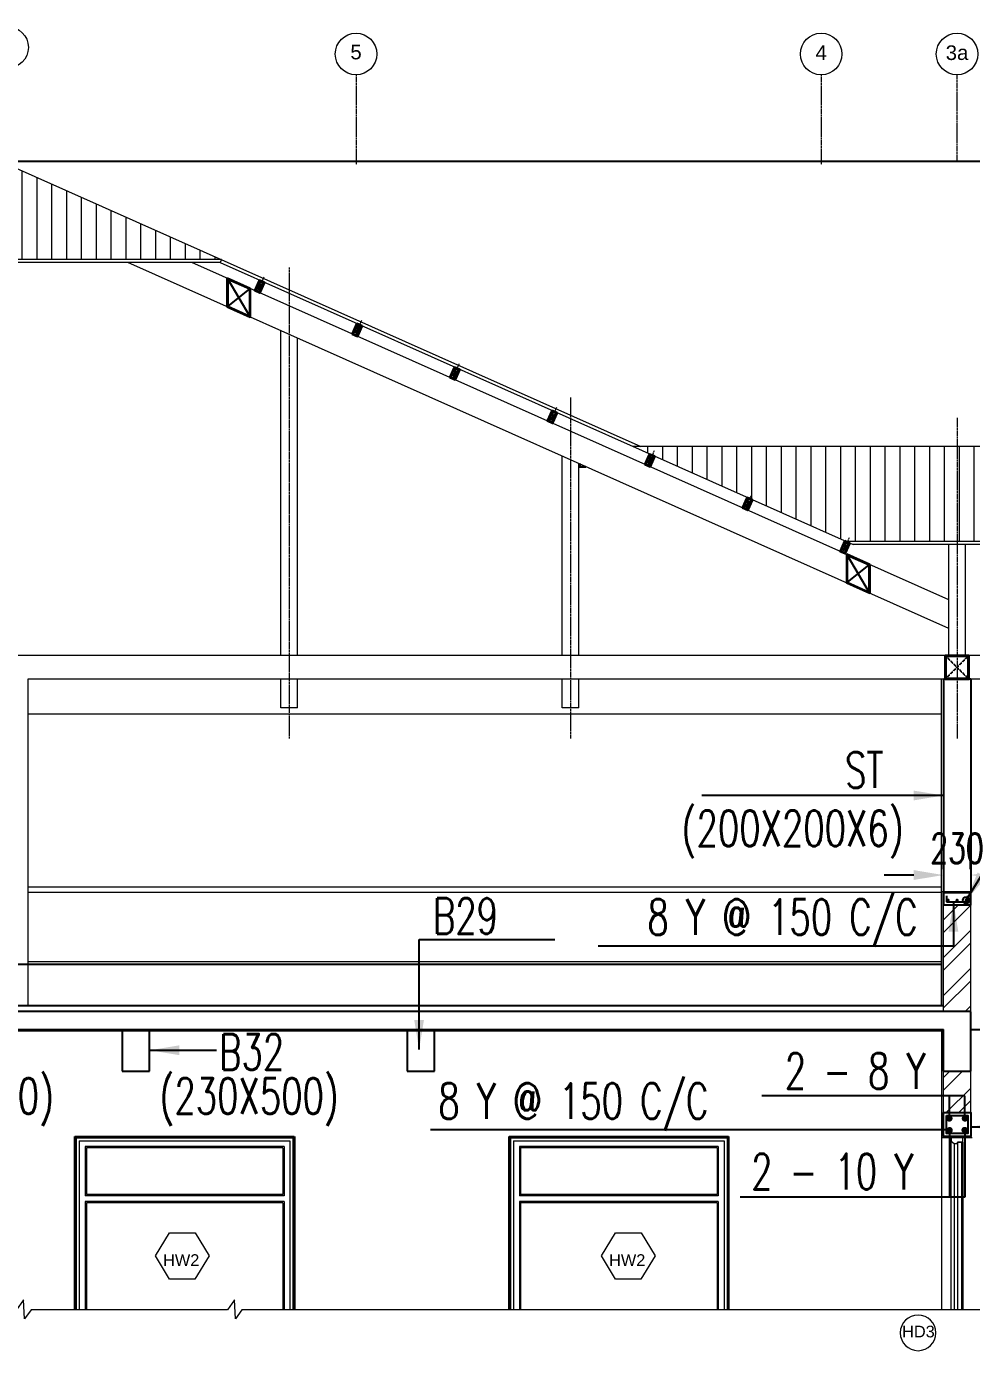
# Model space of a CAD drawing. Header units: millimetres. Extents: x 2659630 to 6742168, y -2425387 to -732288.
# Drawn here: x 3467925 to 3475887, y -1223598 to -1212390 of the extents above; entities that cross this region are included whole.
import ezdxf
from ezdxf.enums import TextEntityAlignment as Align

# ---------------------------------------------------------------- set-up
doc = ezdxf.new("R2010")
doc.units = ezdxf.units.MM
doc.header["$PDMODE"] = 35
doc.header["$PDSIZE"] = -25
doc.linetypes.add('Grid Line', pattern=[22.225, 12.7, -3.175, 3.175, -3.175])
doc.linetypes.add('Hidden', pattern=[7.14375, 4.7625, -2.38125])
for name, color, linetype in [('A-COLUMN', 12, 'Continuous'), ('A-LINE-1 HIDDEN', 1, 'Continuous'), ('A-MOULDING', 20, 'Continuous'), ('S-BEAM NO', 3, 'Continuous'), ('S-COLUMN NO', 2, 'Continuous'), ('S-CONCRET LINE', 4, 'Continuous'), ('S-DIM-1', 5, 'Continuous'), ('S-LEVEL SECTION', 3, 'Continuous'), ('S-REINFORCEMENT', 6, 'Continuous')]:
    doc.layers.add(name, color=color, linetype=linetype)
for name, color, linetype, lineweight in [('A-DETL-THIN', 151, 'Continuous', 18), ('A-DOOR', 31, 'Continuous', 18), ('A-DOOR-FRAM', 31, 'Continuous', 18), ('A-DOOR-IDEN', 31, 'Continuous', 9), ('A-FLOR-HRAL', 11, 'Continuous', 18), ('A-GLAZ-IDEN', 152, 'Continuous', 9), ('A-GRID-MODE', 80, 'Continuous', 0), ('A-hatch', 253, 'Continuous', 0), ('A-PLASTER', 50, 'Continuous', 0), ('A-ROOF', 6, 'Continuous', 0), ('A-ROOF-PATT', 132, 'Continuous', 0), ('A-STAIRS', 31, 'Continuous', 18), ('A-WALL', 113, 'Continuous', 9), ('A-WALL-PATT', 111, 'Continuous', 0), ('elevation 02', 2, 'Continuous', 9), ('I-WALL', 2, 'Continuous', 18), ('S-GRID', 1, 'Continuous', 9), ('section-steel', 27, 'Continuous', 30)]:
    doc.layers.add(name, color=color, linetype=linetype, lineweight=lineweight)
doc.styles.add('Arial', font='arial.ttf', dxfattribs={"height": 123})
doc.styles.add('Arial_1', font='arial.ttf', dxfattribs={"height": 98.353293})
doc.styles.add('ROMANS', font='r.shx', dxfattribs={"width": 0.7})
doc.dimstyles.new('dim100', dxfattribs={"dimtxt": 250, "dimasz": 250, "dimexe": 200, "dimexo": 200, "dimgap": 100, "dimtad": 1, "dimdec": 0, "dimrnd": 1, "dimzin": 0, "dimdsep": 46, "dimtxsty": 'ROMANS', "dimcen": 0, "dimclrd": 5, "dimclre": 5, "dimclrt": 4, "dimadec": 0, "dimazin": 0, "dimtfac": 1, "dimtdec": 0, "dimtix": 1, "dimtofl": 0, "dimtmove": 2, "dimatfit": 3, "dimfxl": 1, "dimtolj": 1, "dimtzin": 0, "dimlwd": -1, "dimlwe": -1, "dimarcsym": 0})
doc.dimstyles.new('dim33.33', dxfattribs={"dimtxt": 250, "dimasz": 250, "dimexe": 200, "dimexo": 200, "dimgap": 100, "dimtad": 1, "dimdec": 0, "dimlfac": 0.333331, "dimzin": 0, "dimdsep": 46, "dimtxsty": 'ROMANS', "dimcen": 0, "dimclrd": 5, "dimclre": 5, "dimclrt": 4, "dimadec": 0, "dimazin": 0, "dimtfac": 1, "dimtdec": 0, "dimtix": 1, "dimtofl": 0, "dimtmove": 2, "dimatfit": 3, "dimfxl": 1, "dimtolj": 1, "dimtzin": 0, "dimlwd": -1, "dimlwe": -1, "dimarcsym": 0})

# ---------------------------------------------------------------- blocks, each defined once
blk = doc.blocks.new('M_Door Tag_Mahindra_2_0mm - M_Door Tag_Mahindra 2-1437518-GROUND FLOOR PLAN-01')
at = {"layer": 'A-DOOR-IDEN'}
blk.add_circle((0, 0), 3, dxfattribs=at)
blk = doc.blocks.new('Grid - M_Grid Head - Circle-24584-GROUND FLOOR PLAN-01')
at = {"layer": 'A-GRID-MODE'}
blk.add_circle((0, 0), 3.5, dxfattribs=at)
blk = doc.blocks.new('*D2216')
at = {"layer": 'Defpoints', "color": 0, "ltscale": 1200}
for p in [(3475881, -1219686), (3475881, -1219786), (3476466, -1219786)]:
    blk.add_point(p, dxfattribs=at)
at = {"layer": 'S-COLUMN NO', "color": 5, "ltscale": 1200}
for p, q in [((3476466, -1219436), (3476466, -1219186)), ((3476081, -1219686), (3476666, -1219686)), ((3476081, -1219786), (3476666, -1219786)), ((3476466, -1220036), (3476466, -1220286))]:
    blk.add_line(p, q, dxfattribs=at)
for points in [[(3476424, -1219436), (3476508, -1219436), (3476466, -1219686)], [(3476508, -1220036), (3476424, -1220036), (3476466, -1219786)]]:
    blk.add_solid(points, dxfattribs=at)
at = {"layer": 'S-COLUMN NO', "color": 4, "ltscale": 1200, "insert": (3476241, -1219736), "char_height": 250, "attachment_point": 5, "rotation": 90, "style": 'ROMANS'}
blk.add_mtext('\\A1;100', dxfattribs=at)
blk = doc.blocks.new('*D2217')
at = {"layer": 'Defpoints', "color": 0, "ltscale": 1200}
for p in [(3475881, -1219536), (3475651, -1219686), (3475881, -1219686)]:
    blk.add_point(p, dxfattribs=at)
at = {"layer": 'S-COLUMN NO', "color": 5, "ltscale": 1200}
for p, q in [((3475651, -1219486), (3475651, -1219336)), ((3475881, -1219486), (3475881, -1219336)), ((3475401, -1219536), (3475151, -1219536)), ((3476131, -1219536), (3476381, -1219536))]:
    blk.add_line(p, q, dxfattribs=at)
for points in [[(3475401, -1219577), (3475401, -1219494), (3475651, -1219536)], [(3476131, -1219494), (3476131, -1219577), (3475881, -1219536)]]:
    blk.add_solid(points, dxfattribs=at)
at = {"layer": 'S-COLUMN NO', "color": 4, "ltscale": 1200, "insert": (3475766, -1219311), "char_height": 250, "attachment_point": 5, "style": 'ROMANS'}
blk.add_mtext('\\A1;230', dxfattribs=at)

msp = doc.modelspace()

# ---------------------------------------------------------------- hatches: boundary and pattern name
at = {"layer": 'A-hatch', "lineweight": -3}
h = msp.add_hatch(color=256, dxfattribs=at)
h.dxf.hatch_style = 1
h.paths.add_polyline_path([(3469616.028, -1214510.178), (3469809.769, -1214596.437), (3469809.769, -1214837.257), (3469616.028, -1214750.997)])
h.paths.add_polyline_path([(3469620.167, -1214748.461), (3469806.079, -1214831.235), (3469805.631, -1214598.973), (3469619.718, -1214516.199)], flags=16)
h = msp.add_hatch(color=256, dxfattribs=at)
h.dxf.hatch_style = 1
h.paths.add_polyline_path([(3469886.421, -1214525.479), (3469930.285, -1214545.009), (3469891.238, -1214632.709), (3469847.374, -1214613.179)])
h.paths.add_polyline_path([(3469852.655, -1214611.152), (3469889.211, -1214627.428), (3469925.004, -1214547.036), (3469888.448, -1214530.76)], flags=16)
h = msp.add_hatch(color=256, dxfattribs=at)
h.dxf.hatch_style = 1
h.paths.add_polyline_path([(3470708.612, -1214891.542), (3470752.476, -1214911.072), (3470713.429, -1214998.772), (3470669.565, -1214979.242)])
h.paths.add_polyline_path([(3470674.846, -1214977.215), (3470711.402, -1214993.491), (3470747.195, -1214913.099), (3470710.639, -1214896.823)], flags=16)
h = msp.add_hatch(color=256, dxfattribs=at)
h.dxf.hatch_style = 1
h.paths.add_polyline_path([(3471530.803, -1215257.605), (3471574.667, -1215277.135), (3471535.62, -1215364.835), (3471491.756, -1215345.305)])
h.paths.add_polyline_path([(3471497.037, -1215343.278), (3471533.593, -1215359.554), (3471569.386, -1215279.162), (3471532.83, -1215262.886)], flags=16)
h = msp.add_hatch(color=256, dxfattribs=at)
h.dxf.hatch_style = 1
h.paths.add_polyline_path([(3472352.994, -1215623.668), (3472396.858, -1215643.198), (3472357.811, -1215730.898), (3472313.947, -1215711.368)])
h.paths.add_polyline_path([(3472319.228, -1215709.341), (3472355.784, -1215725.617), (3472391.577, -1215645.225), (3472355.021, -1215628.949)], flags=16)
h = msp.add_hatch(color=256, dxfattribs=at)
h.dxf.hatch_style = 1
h.paths.add_polyline_path([(3473175.185, -1215989.731), (3473219.049, -1216009.26), (3473180.002, -1216096.961), (3473136.138, -1216077.431)])
h.paths.add_polyline_path([(3473141.419, -1216075.404), (3473177.975, -1216091.68), (3473213.768, -1216011.288), (3473177.212, -1215995.012)], flags=16)
h = msp.add_hatch(color=256, dxfattribs=at)
h.dxf.hatch_style = 1
h.paths.add_polyline_path([(3473997.376, -1216355.794), (3474041.24, -1216375.323), (3474002.193, -1216463.024), (3473958.329, -1216443.494)])
h.paths.add_polyline_path([(3473963.61, -1216441.467), (3474000.166, -1216457.743), (3474035.959, -1216377.351), (3473999.403, -1216361.075)], flags=16)
h = msp.add_hatch(color=256, dxfattribs=at)
h.dxf.hatch_style = 1
h.paths.add_polyline_path([(3474819.567, -1216721.857), (3474863.431, -1216741.386), (3474824.384, -1216829.087), (3474780.52, -1216809.557)])
h.paths.add_polyline_path([(3474785.801, -1216807.53), (3474822.357, -1216823.806), (3474858.15, -1216743.414), (3474821.594, -1216727.138)], flags=16)
h = msp.add_hatch(color=256, dxfattribs=at)
h.dxf.hatch_style = 1
h.paths.add_polyline_path([(3474836.539, -1216834.499), (3475030.28, -1216920.758), (3475030.28, -1217161.578), (3474836.539, -1217075.319)])
h.paths.add_polyline_path([(3474840.678, -1217072.783), (3475026.59, -1217155.556), (3475026.142, -1216923.294), (3474840.229, -1216840.52)], flags=16)
h = msp.add_hatch(color=256, dxfattribs=at)
h.dxf.hatch_style = 1
h.paths.add_polyline_path([(3475860.201, -1217692.398), (3475672.201, -1217692.398), (3475672.202, -1217880.398), (3475860.202, -1217880.398)], flags=16)
h.paths.add_polyline_path([(3475866.201, -1217686.398), (3475666.201, -1217686.398), (3475666.202, -1217886.398), (3475866.202, -1217886.398)])
at = {"layer": 'A-ROOF-PATT', "lineweight": 18}
h = msp.add_hatch(dxfattribs=at)
h.set_pattern_fill('ANSI31', color=256, scale=1000, angle=45, style=0)
h.set_pattern_definition([(90, (3274638.1, -1240572.43), (-125, 0), [])])
h.paths.add_polyline_path([(3459822.205, -1213525.913), (3457966.399, -1214352.171), (3469566.005, -1214352.171), (3467710.197, -1213525.912)])
h = msp.add_hatch(dxfattribs=at)
h.set_pattern_fill('ANSI31', color=256, scale=1000, angle=45, style=0)
h.set_pattern_definition([(90, (3284661.43, -1242968.69), (-125, 0), [])])
h.paths.add_polyline_path([(3477831.202, -1215926.142), (3473032.362, -1215926.142), (3474832.372, -1216727.558), (3479631.212, -1216727.558)])
at = {"layer": 'A-WALL-PATT'}
h = msp.add_hatch(dxfattribs=at)
h.set_pattern_fill('ANSI32', color=256, scale=600, angle=180, style=0)
h.set_pattern_definition([(225, (3645120.98, -1059458.87), (159.09903, -159.09903), []), (225, (3645014.91, -1059458.87), (159.09903, -159.09903), [])])
h.paths.add_polyline_path([(3475651.202, -1220686.48), (3475881.202, -1220686.48), (3475881.202, -1219786.478), (3475651.202, -1219786.478)])
h = msp.add_hatch(dxfattribs=at)
h.set_pattern_fill('ANSI32', color=256, scale=600, angle=180, style=0)
h.set_pattern_definition([(225, (3645861.64, -1059728.23), (159.09903, -159.09903), []), (225, (3645755.58, -1059728.23), (159.09903, -159.09903), [])])
h.paths.add_polyline_path([(3475651.202, -1221536.37), (3475881.202, -1221536.37), (3475881.202, -1221186.478), (3475651.202, -1221186.478)])

# ---------------------------------------------------------------- linework, layer by layer
at = {"layer": 'A-COLUMN', "color": 1}
for p, q in [((3469619.718, -1214516.199), (3469806.079, -1214831.235)), ((3469620.167, -1214748.461), (3469805.631, -1214598.973)), ((3474840.229, -1216840.52), (3475026.59, -1217155.556)), ((3474840.678, -1217072.783), (3475026.142, -1216923.294))]:
    msp.add_line(p, q, dxfattribs=at)
for points in [[(3469925.004, -1214547.036), (3469852.655, -1214611.152)], [(3469888.448, -1214530.76), (3469889.211, -1214627.428)], [(3470747.195, -1214913.099), (3470674.846, -1214977.215)], [(3470710.639, -1214896.823), (3470711.402, -1214993.491)], [(3471532.83, -1215262.886), (3471533.593, -1215359.554)], [(3471569.386, -1215279.162), (3471497.037, -1215343.278)], [(3472391.577, -1215645.225), (3472319.228, -1215709.341)], [(3472355.021, -1215628.949), (3472355.784, -1215725.617)], [(3473213.768, -1216011.288), (3473141.419, -1216075.404)], [(3473177.212, -1215995.012), (3473177.975, -1216091.68)], [(3474035.959, -1216377.351), (3473963.61, -1216441.467)], [(3473999.403, -1216361.075), (3474000.166, -1216457.743)], [(3474858.15, -1216743.414), (3474785.801, -1216807.53)], [(3474821.594, -1216727.138), (3474822.357, -1216823.806)]]:
    msp.add_lwpolyline(points, dxfattribs=at)
at = {"layer": 'A-DETL-THIN'}
msp.add_line((3475639.202, -1223196.933), (3475639.202, -1221748.37), dxfattribs=at)
at = {"layer": 'A-DOOR'}
for p, q in [((3468368.202, -1221773.371), (3470144.202, -1221773.371)), ((3470094.202, -1221823.371), (3468418.202, -1221823.371)), ((3470084.202, -1221833.371), (3468428.202, -1221833.371)), ((3472028.202, -1221773.371), (3473804.202, -1221773.371)), ((3473754.202, -1221823.371), (3472078.202, -1221823.371)), ((3473744.202, -1221833.371), (3472088.202, -1221833.371)), ((3475771.202, -1221786.37), (3475771.203, -1223196.933)), ((3475806.202, -1221786.37), (3475771.202, -1221786.37)), ((3475806.203, -1223196.933), (3475806.202, -1221786.37)), ((3470094.202, -1222236.348), (3468418.202, -1222236.348)), ((3470094.202, -1222286.348), (3468418.202, -1222286.348)), ((3470084.202, -1222226.348), (3468428.202, -1222226.348)), ((3470084.202, -1222296.348), (3468428.202, -1222296.348)), ((3473754.202, -1222236.348), (3472078.202, -1222236.348)), ((3473754.202, -1222286.348), (3472078.202, -1222286.348)), ((3473744.202, -1222226.348), (3472088.202, -1222226.348)), ((3473744.202, -1222296.348), (3472088.202, -1222296.348))]:
    msp.add_line(p, q, dxfattribs=at)
at = {"layer": 'A-DOOR-FRAM'}
for p, q in [((3475726.202, -1221748.37), (3475716.202, -1221748.37)), ((3475716.202, -1221748.37), (3475716.202, -1221776.37)), ((3475726.202, -1221736.37), (3475726.202, -1221748.37)), ((3475806.202, -1221748.37), (3475806.202, -1221736.37)), ((3475816.202, -1221748.37), (3475806.202, -1221748.37)), ((3475816.202, -1221786.37), (3475816.202, -1221748.37)), ((3468368.202, -1221773.371), (3468368.202, -1223196.933)), ((3468418.202, -1221823.371), (3468418.202, -1222236.348)), ((3468428.202, -1221833.371), (3468428.202, -1222226.348)), ((3470084.202, -1221833.371), (3470084.202, -1222226.348)), ((3470094.202, -1221823.371), (3470094.202, -1222236.348)), ((3470144.202, -1221773.371), (3470144.202, -1223196.933)), ((3472028.202, -1221773.371), (3472028.202, -1223196.933)), ((3472078.202, -1221823.371), (3472078.202, -1222236.348)), ((3472088.202, -1221833.371), (3472088.202, -1222226.348)), ((3473744.202, -1221833.371), (3473744.202, -1222226.348)), ((3473754.202, -1221823.371), (3473754.202, -1222236.348)), ((3473804.202, -1221773.371), (3473804.202, -1223196.933)), ((3475716.203, -1223196.933), (3475716.202, -1221776.37)), ((3475716.202, -1221776.37), (3475741.202, -1221796.37)), ((3475741.202, -1221796.37), (3475741.203, -1223196.933)), ((3475741.202, -1221796.37), (3475771.202, -1221796.37)), ((3475771.202, -1221786.37), (3475816.202, -1221786.37)), ((3475771.202, -1221796.37), (3475771.202, -1221786.37)), ((3475816.202, -1221786.37), (3475816.203, -1223196.933)), ((3468418.202, -1222286.348), (3468418.202, -1223196.933)), ((3468428.202, -1222296.348), (3468428.202, -1223196.933)), ((3470084.202, -1222296.348), (3470084.202, -1223196.933)), ((3470094.202, -1222286.348), (3470094.202, -1223196.933)), ((3472078.202, -1222286.348), (3472078.202, -1223196.933)), ((3472088.202, -1222296.348), (3472088.202, -1223196.933)), ((3473744.202, -1222296.348), (3473744.202, -1223196.933)), ((3473754.202, -1222286.348), (3473754.202, -1223196.933))]:
    msp.add_line(p, q, dxfattribs=at)
at = {"layer": 'A-FLOR-HRAL'}
for p, q in [((3475631.202, -1219636.478), (3467934.66, -1219636.478)), ((3475631.202, -1219681.478), (3467934.66, -1219681.478))]:
    msp.add_line(p, q, dxfattribs=at)
at = {"layer": 'A-GLAZ-IDEN'}
for points in [[(3469343.769, -1222939.044), (3469129.051, -1222939.044), (3469011.044, -1222744.153), (3469129.051, -1222549.262), (3469345.362, -1222549.262), (3469463.368, -1222744.153), (3469343.769, -1222939.044)], [(3473102.509, -1222939.044), (3472887.791, -1222939.044), (3472769.785, -1222744.153), (3472887.791, -1222549.262), (3473104.102, -1222549.262), (3473222.109, -1222744.153), (3473102.509, -1222939.044)]]:
    msp.add_lwpolyline(points, close=True, dxfattribs=at)
at = {"layer": 'A-LINE-1 HIDDEN', "linetype": 'Hidden', "ltscale": 0.5}
for p, q in [((3475672.201, -1217692.397), (3475860.202, -1217880.397)), ((3475672.202, -1217880.396), (3475860.201, -1217692.397))]:
    msp.add_line(p, q, dxfattribs=at)
at = {"layer": 'A-LINE-1 HIDDEN', "linetype": 'Hidden'}
for p, q in [((3475651.202, -1217886.396), (3475651.202, -1219674.478)), ((3475881.202, -1217886.396), (3475651.202, -1217886.396)), ((3475881.202, -1217886.396), (3475881.202, -1219674.478)), ((3451881.202, -1220286.482), (3475631.202, -1220286.48))]:
    msp.add_line(p, q, dxfattribs=at)
for points in [[(3476181.202, -1220994.168), (3476181.202, -1220840.326), (3475881.202, -1220840.326)], [(3468331.202, -1223196.933), (3468331.202, -1221736.371), (3470181.202, -1221736.371), (3470181.202, -1223196.933)], [(3471991.202, -1223196.933), (3471991.202, -1221736.371), (3473841.202, -1221736.371), (3473841.202, -1223196.933)]]:
    msp.add_lwpolyline(points, dxfattribs=at)
at = {"layer": 'A-MOULDING'}
msp.add_line((3475651.202, -1220636.478), (3451901.202, -1220636.478), dxfattribs=at)
at = {"layer": 'A-PLASTER'}
for p, q in [((3475639.202, -1220636.478), (3475639.202, -1219674.478)), ((3475639.202, -1219674.478), (3475893.202, -1219674.478)), ((3451893.202, -1220848.478), (3475639.202, -1220848.478)), ((3475639.202, -1221748.37), (3475639.202, -1220848.478)), ((3475893.202, -1221748.37), (3475639.202, -1221748.37))]:
    msp.add_line(p, q, dxfattribs=at)
at = {"layer": 'A-ROOF', "linetype": 'Continuous'}
for p, q in [((3467710.197, -1213525.912), (3473101.203, -1215926.142)), ((3469566.005, -1214352.171), (3457966.4, -1214352.171)), ((3469566.005, -1214352.171), (3469554.617, -1214377.75)), ((3469554.617, -1214377.75), (3457977.788, -1214377.75)), ((3469554.617, -1214377.75), (3474889.746, -1216753.103)), ((3477831.202, -1215926.142), (3473032.362, -1215926.142)), ((3479631.212, -1216727.558), (3474832.372, -1216727.558)), ((3479619.839, -1216753.103), (3474889.746, -1216753.103)), ((3475631.202, -1218179.49), (3467934.66, -1218179.49))]:
    msp.add_line(p, q, dxfattribs=at)
at = {"layer": 'A-STAIRS'}
msp.add_lwpolyline([(3481932.86, -1223196.933), (3469738.553, -1223196.933), (3469684.164, -1223272.835), (3469675.758, -1223114.307), (3469616.55, -1223196.933), (3467962.533, -1223196.933), (3467908.144, -1223272.835), (3467899.738, -1223114.307), (3467840.53, -1223196.933), (3466186.514, -1223196.933), (3466132.124, -1223272.835), (3466123.742, -1223114.752), (3466064.51, -1223196.933), (3448437.462, -1223196.933)], dxfattribs=at)
at = {"layer": 'A-WALL'}
for p, q in [((3480369.202, -1217686.393), (3451631.203, -1217686.397)), ((3480369.202, -1217886.388), (3467934.66, -1217886.39)), ((3467934.66, -1217886.39), (3467934.66, -1220636.478)), ((3475631.202, -1217886.389), (3475631.202, -1220636.478)), ((3475651.202, -1220686.48), (3475651.202, -1219786.478)), ((3475881.202, -1220686.478), (3475881.202, -1219786.478)), ((3475631.202, -1220266.469), (3467934.66, -1220266.474)), ((3475651.202, -1221536.37), (3475651.202, -1221186.478)), ((3475881.202, -1221536.37), (3475881.202, -1221186.478))]:
    msp.add_line(p, q, dxfattribs=at)
at = {"layer": 'elevation 02', "color": 2}
for p, q in [((3475696.202, -1217458.065), (3468777.701, -1214377.75)), ((3475696.202, -1217217.245), (3469318.592, -1214377.75)), ((3470066.355, -1217686.396), (3470066.355, -1214952.899)), ((3470206.355, -1217686.396), (3470206.355, -1215015.231)), ((3472438.051, -1217686.396), (3472438.051, -1216008.846)), ((3472578.051, -1217686.396), (3472578.051, -1216071.178)), ((3475696.202, -1217686.396), (3475696.202, -1216753.103)), ((3475836.202, -1217686.396), (3475836.202, -1216753.103)), ((3475696.202, -1217686.392), (3475696.202, -1217458.065)), ((3475836.202, -1217686.392), (3475836.202, -1217520.397)), ((3470066.355, -1218126.178), (3470066.355, -1217886.391)), ((3470206.355, -1218126.178), (3470206.355, -1217886.391)), ((3472438.051, -1218126.178), (3472438.051, -1217886.391)), ((3472578.051, -1218126.178), (3472578.051, -1217886.391)), ((3470206.355, -1218126.178), (3470066.355, -1218126.178)), ((3472578.051, -1218126.178), (3472438.051, -1218126.178))]:
    msp.add_line(p, q, dxfattribs=at)
at = {"layer": 'I-WALL'}
for p, q in [((3468343.202, -1221748.371), (3468343.202, -1223196.933)), ((3472003.202, -1221748.371), (3472003.202, -1223196.933))]:
    msp.add_line(p, q, dxfattribs=at)
for points in [[(3468343.202, -1221748.371), (3470169.202, -1221748.371), (3470169.202, -1223196.933)], [(3472003.202, -1221748.371), (3473829.202, -1221748.371), (3473829.202, -1223196.933)]]:
    msp.add_lwpolyline(points, dxfattribs=at)
at = {"layer": 'S-COLUMN NO', "ltscale": 1200}
msp.add_circle((3475843.561, -1219748.37), 27.53, dxfattribs=at)
at = {"layer": 'S-CONCRET LINE'}
for p, q in [((3475881.202, -1221186.478), (3475881.202, -1220686.478)), ((3468731.202, -1220836.395), (3468731.202, -1221186.398)), ((3468961.202, -1221186.398), (3468961.202, -1220836.395)), ((3471131.202, -1220836.395), (3471131.202, -1221186.398)), ((3471361.202, -1221186.398), (3471361.202, -1220836.395)), ((3475651.202, -1221186.478), (3475651.202, -1220836.478)), ((3468731.202, -1221186.398), (3468961.202, -1221186.398)), ((3471131.202, -1221186.398), (3471361.202, -1221186.398)), ((3475651.202, -1221186.478), (3475881.202, -1221186.478)), ((3475651.202, -1221186.478), (3475881.202, -1221186.478))]:
    msp.add_line(p, q, dxfattribs=at)
for points in [[(3475881.202, -1219686.478), (3475651.202, -1219686.478), (3475651.202, -1219786.478), (3475881.202, -1219786.478)], [(3475651.202, -1221536.37), (3475881.202, -1221536.37), (3475881.202, -1221736.37), (3475651.202, -1221736.37)]]:
    msp.add_lwpolyline(points, close=True, dxfattribs=at)
msp.add_lwpolyline([(3475881.202, -1220686.397), (3451881.202, -1220686.397), (3451881.202, -1220286.482), (3451397.74, -1220286.482, 0.985676403), (3451401.2, -1220526.449), (3451401.199, -1220751.44), (3451531.202, -1220751.441), (3451531.201, -1220946.415), (3451651.202, -1220946.415), (3451651.202, -1221186.478), (3451881.202, -1221186.478), (3451881.202, -1220836.397), (3475651.202, -1220836.397)], format="xyb", dxfattribs=at)
at = {"layer": 'S-DIM-1'}
for p, q in [((3475832.778, -1221394.16), (3474121.56, -1221394.16)), ((3475701.454, -1221585.813), (3475701.454, -1221394.16)), ((3475832.778, -1221585.813), (3475832.778, -1221394.16)), ((3475676.2, -1221680.273), (3471327.896, -1221680.273)), ((3475701.454, -1221686.927), (3475701.454, -1222247.664)), ((3475832.778, -1221686.927), (3475832.778, -1222247.664)), ((3475832.778, -1222247.664), (3473939.227, -1222247.664))]:
    msp.add_line(p, q, dxfattribs=at)
at = {"layer": 'S-GRID', "linetype": 'Grid Line'}
for p, q in [((3470701.202, -1212795.898), (3470701.202, -1213552.002)), ((3474621.202, -1212795.898), (3474621.202, -1213552.002)), ((3475766.202, -1213525.909), (3475766.202, -1212795.898)), ((3470136.355, -1214418.047), (3470136.355, -1218387.073)), ((3469924.332, -1214499.355), (3469869.306, -1214622.944)), ((3470746.523, -1214865.418), (3470691.497, -1214989.007)), ((3471568.714, -1215231.481), (3471513.688, -1215355.07)), ((3472390.905, -1215597.544), (3472335.879, -1215721.133)), ((3472508.051, -1215515.054), (3472508.051, -1218387.073)), ((3475766.202, -1215685.652), (3475766.202, -1218387.073)), ((3473213.095, -1215963.607), (3473158.07, -1216087.196)), ((3474035.286, -1216329.67), (3473980.261, -1216453.259)), ((3474857.477, -1216695.733), (3474802.452, -1216819.322))]:
    msp.add_line(p, q, dxfattribs=at)
at = {"layer": 'S-LEVEL SECTION'}
msp.add_line((3484411.662, -1213525.91), (3467764.66, -1213525.91), dxfattribs=at)
at = {"layer": 'S-REINFORCEMENT'}
for p, q in [((3475676.202, -1219711.478), (3475676.202, -1219761.478)), ((3475856.202, -1219761.478), (3475856.202, -1219711.478)), ((3475676.202, -1219761.478), (3475856.202, -1219761.478))]:
    msp.add_line(p, q, dxfattribs=at)
for points, const_width in [([(3475697.077, -1219747.396, -1), (3475683.307, -1219747.396, -1)], 13.23), ([(3475697.077, -1219747.396, -1), (3475683.307, -1219747.396, -1)], 13.23), ([(3475697.077, -1219747.396, -1), (3475683.307, -1219747.396, -1)], 13.23), ([(3475773.087, -1219748.271, -1), (3475759.317, -1219748.271, -1)], 13.23), ([(3475773.087, -1219748.271, -1), (3475759.317, -1219748.271, -1)], 13.23), ([(3475773.087, -1219748.271, -1), (3475759.317, -1219748.271, -1)], 13.23), ([(3475850.446, -1219748.37, -1), (3475836.676, -1219748.37, -1)], 13.23), ([(3475850.446, -1219748.37, -1), (3475836.676, -1219748.37, -1)], 13.23), ([(3475850.446, -1219748.37, -1), (3475836.676, -1219748.37, -1)], 13.23), ([(3475715.224, -1221585.813, -1), (3475687.684, -1221585.813, -1)], 26.46), ([(3475715.224, -1221585.813, -1), (3475687.684, -1221585.813, -1)], 26.46), ([(3475715.224, -1221585.813, -1), (3475687.684, -1221585.813, -1)], 26.46), ([(3475846.548, -1221585.813, -1), (3475819.008, -1221585.813, -1)], 26.46), ([(3475846.548, -1221585.813, -1), (3475819.008, -1221585.813, -1)], 26.46), ([(3475846.548, -1221585.813, -1), (3475819.008, -1221585.813, -1)], 26.46), ([(3475717.218, -1221684.809, -1), (3475689.678, -1221684.809, -1)], 26.46), ([(3475717.218, -1221684.809, -1), (3475689.678, -1221684.809, -1)], 26.46), ([(3475717.218, -1221684.809, -1), (3475689.678, -1221684.809, -1)], 26.46), ([(3475844.014, -1221683.904, -1), (3475816.474, -1221683.904, -1)], 26.46), ([(3475844.014, -1221683.904, -1), (3475816.474, -1221683.904, -1)], 26.46), ([(3475844.014, -1221683.904, -1), (3475816.474, -1221683.904, -1)], 26.46)]:
    msp.add_lwpolyline(points, format="xyb", close=True, dxfattribs=dict(at, const_width=const_width))
msp.add_lwpolyline([(3475676.2, -1221561.37), (3475856.2, -1221561.37), (3475856.2, -1221711.37), (3475676.2, -1221711.37)], close=True, dxfattribs=at)
at = {"layer": 'section-steel'}
for p, q in [((3472578.051, -1216077.431), (3472595.247, -1216077.431)), ((3472592.095, -1216077.431), (3472578.051, -1216077.431)), ((3472578.051, -1216096.961), (3472639.112, -1216096.961)), ((3472635.959, -1216096.961), (3472578.051, -1216096.961))]:
    msp.add_line(p, q, dxfattribs=at)
for points in [[(3469616.028, -1214510.178), (3469809.769, -1214596.437), (3469809.769, -1214837.257), (3469616.028, -1214750.997)], [(3469619.718, -1214516.199), (3469805.631, -1214598.973), (3469806.079, -1214831.235), (3469620.167, -1214748.461)], [(3469886.421, -1214525.479), (3469847.374, -1214613.179), (3469891.238, -1214632.709), (3469930.285, -1214545.009)], [(3469888.448, -1214530.76), (3469852.655, -1214611.152), (3469889.211, -1214627.428), (3469925.004, -1214547.036)], [(3470708.612, -1214891.542), (3470669.565, -1214979.242), (3470713.429, -1214998.772), (3470752.476, -1214911.072)], [(3470710.639, -1214896.823), (3470674.846, -1214977.215), (3470711.402, -1214993.491), (3470747.195, -1214913.099)], [(3471530.803, -1215257.605), (3471491.756, -1215345.305), (3471535.62, -1215364.835), (3471574.667, -1215277.135)], [(3471532.83, -1215262.886), (3471497.037, -1215343.278), (3471533.593, -1215359.554), (3471569.386, -1215279.162)], [(3472352.994, -1215623.668), (3472313.947, -1215711.368), (3472357.811, -1215730.898), (3472396.858, -1215643.198)], [(3472355.021, -1215628.949), (3472319.228, -1215709.341), (3472355.784, -1215725.617), (3472391.577, -1215645.225)], [(3473175.185, -1215989.731), (3473136.138, -1216077.431), (3473180.002, -1216096.961), (3473219.049, -1216009.26)], [(3473177.212, -1215995.012), (3473141.419, -1216075.404), (3473177.975, -1216091.68), (3473213.768, -1216011.288)], [(3473997.376, -1216355.794), (3473958.329, -1216443.494), (3474002.193, -1216463.024), (3474041.24, -1216375.323)], [(3473999.403, -1216361.075), (3473963.61, -1216441.467), (3474000.166, -1216457.743), (3474035.959, -1216377.351)], [(3474819.567, -1216721.857), (3474780.52, -1216809.557), (3474824.384, -1216829.087), (3474863.431, -1216741.386)], [(3474821.594, -1216727.138), (3474785.801, -1216807.53), (3474822.357, -1216823.806), (3474858.15, -1216743.414)], [(3474836.539, -1216834.499), (3475030.28, -1216920.758), (3475030.28, -1217161.578), (3474836.539, -1217075.319)], [(3474840.229, -1216840.52), (3475026.142, -1216923.294), (3475026.59, -1217155.556), (3474840.678, -1217072.783)], [(3475866.201, -1217686.397), (3475666.201, -1217686.397), (3475666.202, -1217886.396), (3475866.202, -1217886.397)], [(3475860.201, -1217692.397), (3475672.201, -1217692.397), (3475672.202, -1217880.396), (3475860.202, -1217880.397)]]:
    msp.add_lwpolyline(points, close=True, dxfattribs=at)

# ---------------------------------------------------------------- block references
at = {"layer": 'A-DOOR-IDEN', "xscale": -49.99999999999997, "yscale": 49.99999999999998, "zscale": 49.99999999999998, "rotation": 328.2684126260899}
msp.add_blockref('M_Door Tag_Mahindra_2_0mm - M_Door Tag_Mahindra 2-1437518-GROUND FLOOR PLAN-01', (3475437.763, -1223391.613), dxfattribs=at)
at = {"layer": 'A-GRID-MODE', "xscale": 49.99999999999998, "yscale": 49.99999999999998, "zscale": 49.99999999999998}
for p in [(3467764.66, -1212565.226), (3470701.202, -1212620.898), (3474621.202, -1212620.898), (3475766.202, -1212620.898)]:
    msp.add_blockref('Grid - M_Grid Head - Circle-24584-GROUND FLOOR PLAN-01', p, dxfattribs=at)

# ---------------------------------------------------------------- texts
at = {"layer": 'A-DOOR-IDEN', "insert": (3475440.763, -1223331.363), "char_height": 98.3533, "width": 208.8, "attachment_point": 2, "rotation": 0.1314106, "line_spacing_factor": 0.938532, "style": 'Arial_1'}
msp.add_mtext('HD3', dxfattribs=at)
at = {"layer": 'A-GLAZ-IDEN', "char_height": 98.3533, "width": 244.8, "attachment_point": 8, "line_spacing_factor": 0.938532, "style": 'Arial_1'}
for insert in [(3469227.711, -1222827.753), (3472986.451, -1222827.753)]:
    msp.add_mtext('HW2', dxfattribs=dict(at, insert=insert))
at = {"layer": 'S-BEAM NO', "style": 'ROMANS', "width": 0.7}
for s, p in [('ST', (3474984.496, -1218651.901, 0)), ('(200X200X6)', (3474380.562, -1219142.937)), ('B29', (3471623.277, -1219881.437, 0)), ('B32', (3469821.327, -1221025.656, 0)), ('(230X500)', (3467400.421, -1221396.847)), ('(230X500)', (3469800.421, -1221396.847))]:
    msp.add_text(s, height=300, dxfattribs=at).set_placement(p, align=Align.MIDDLE_CENTER)
at = {"layer": 'S-DIM-1', "color": 4, "ltscale": 2500, "char_height": 300, "attachment_point": 5, "rotation": 359.9999954, "style": 'ROMANS'}
for s, insert in [('{\\A1;8 Y @ 150 C/C}', (3474295.259, -1219940.212)), ('{\\A1;2 - 8 Y }', (3474908.097, -1221185.985)), ('{\\A1;8 Y @ 150 C/C}', (3472532.756, -1221488.728)), ('{\\A1;2 - 10 Y }', (3474715.198, -1222032.892))]:
    msp.add_mtext(s, dxfattribs=dict(at, insert=insert))

# ---------------------------------------------------------------- dimensions: what is measured, and where the dimension line sits
at = {"layer": 'S-COLUMN NO', "ltscale": 1200}
dim = msp.add_linear_dim(base=(3475881.202, -1219535.783), p1=(3475651.202, -1219686.478), p2=(3475881.202, -1219686.478), dimstyle='dim100', dxfattribs=at)
dim.commit()
dim.dimension.update_dxf_attribs({"geometry": '*D2217', "text_midpoint": (3475766.202, -1219310.783)})
dim = msp.add_linear_dim(base=(3476466.019, -1219786.478), p1=(3475881.202, -1219686.478), p2=(3475881.202, -1219786.478), angle=90, dimstyle='dim100', dxfattribs=at)
dim.commit()
dim.dimension.update_dxf_attribs({"geometry": '*D2216', "text_midpoint": (3476241.019, -1219736.478)})

# ---------------------------------------------------------------- leaders
at = {"layer": 'S-COLUMN NO', "ltscale": 2500, "path_type": 1}
msp.add_leader([(3475651.202, -1218865.721), (3473615.569, -1218865.721)], dimstyle='dim100', override={"dimgap": 100, "dimtad": 0}, dxfattribs=at)
at = {"layer": 'S-COLUMN NO', "ltscale": 1200}
for points in [[(3475843.561, -1219748.37), (3476362.936, -1218903.377), (3477562.376, -1218903.377)], [(3475735.835, -1219761.478), (3475735.835, -1220134.76), (3472742.525, -1220134.76)], [(3471232.537, -1221005.472), (3471232.537, -1220079.161), (3472376.909, -1220079.161)]]:
    msp.add_leader(points, dimstyle='dim100', override={"dimgap": 100, "dimtad": 0}, dxfattribs=at)
at = {"layer": 'S-COLUMN NO', "ltscale": 1200, "path_type": 1}
msp.add_leader([(3475881.202, -1221656.516), (3476928.712, -1221656.516)], dimstyle='dim100', override={"dimgap": 100, "dimtad": 0}, dxfattribs=at)
at = {"layer": 'S-DIM-1'}
msp.add_leader([(3468961.202, -1221011.396), (3469524.886, -1221011.396)], dimstyle='dim33.33', dxfattribs=at)

# ---------------------------------------------------------------- next in the draw order: texts
at = {"layer": 'A-GRID-MODE', "width": 114, "attachment_point": 2, "line_spacing_factor": 0.938532, "style": 'Arial', "bg_fill": 3, "box_fill_scale": 1.25, "bg_fill_color": 0, "bg_fill_transparency": 0}
for s, insert, char_height in [('5', (3470701.141, -1212542.747), 122.942), ('4', (3474621.141, -1212548.403), 122.942), ('3a', (3475766.141, -1212548.403), 122.9416)]:
    msp.add_mtext(s, dxfattribs=dict(at, insert=insert, char_height=char_height))

doc.saveas('drawing.dxf')
